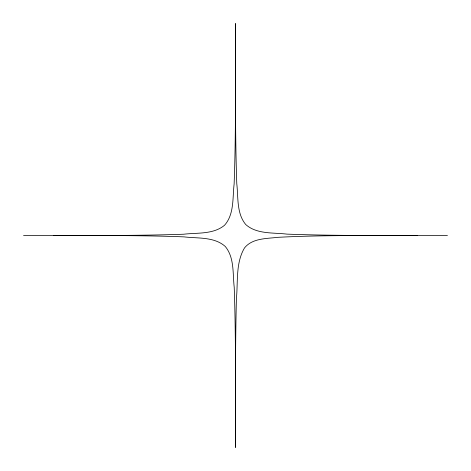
<?xml version="1.0" encoding="UTF-8"?>
<svg xmlns="http://www.w3.org/2000/svg" width="471" height="471" viewBox="0 0 471 471"><rect width="100%" height="100%" fill="white"/><g stroke="black" fill="none" stroke-linecap="round" stroke-linejoin="round"><path stroke-width="0.71" d="M23.55 235.5C76.914 235.259 130.314 236.083 183.661 234.222C197.237 232.621 213.316 234.576 224.543 225.256C234.405 214.181 232.468 197.726 234.128 184.014C236.124 130.555 235.241 77.038 235.5 23.55C235.706 76.914 234.929 130.314 236.778 183.661C238.379 197.237 236.424 213.316 245.744 224.543C256.819 234.405 273.274 232.468 286.986 234.128C340.445 236.124 393.962 235.241 447.45 235.5M417.359 235.5C370.86 235.794 324.301 234.87 277.843 237.325C266.509 238.709 252.438 238.108 244.531 247.893C235.565 262.912 238.061 281.682 236.418 298.414C235.159 348.081 235.63 397.771 235.5 447.45C235.294 394.086 236.071 340.686 234.222 287.339C232.621 273.763 234.576 257.684 225.256 246.457C214.181 236.595 197.726 238.532 184.014 236.872C140.582 235.147 97.097 235.694 53.641 235.5"/></g></svg>
